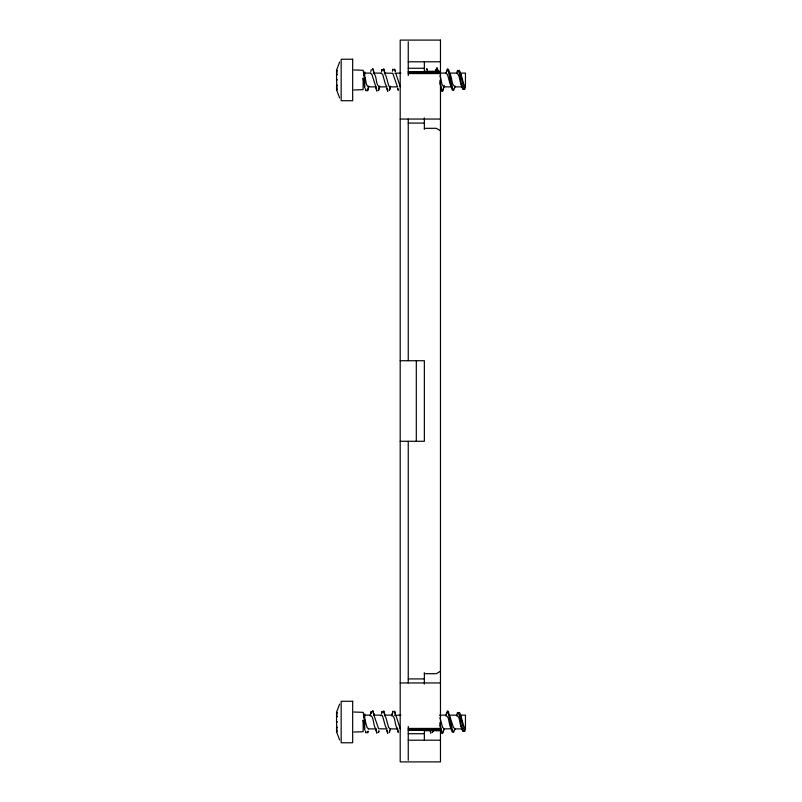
<?xml version="1.0" encoding="UTF-8"?>
<svg xmlns="http://www.w3.org/2000/svg" width="802" height="802" viewBox="0 0 802 802"><rect width="100%" height="100%" fill="white"/><g stroke="black" fill="none" stroke-linecap="round" stroke-linejoin="round"><path stroke-width="1.2" d="M379.296 86.566L378.454 90.596L379.276 87.929M368.419 87.067L367.567 90.867L368.409 88.15M392.158 714.923L393 711.133L392.048 714.191M444.318 85.944L442.493 91.458L441.361 89.172L439.867 80.801M445.992 72.802L447.416 69.012L448.789 72.481L451.596 88.31L452.308 90.155L453.01 90.175M443.195 89.393L443.546 87.849M445.992 714.853L447.416 711.053L448.789 714.532L451.596 730.351L452.308 732.196L453.351 731.584M443.195 731.444L443.546 729.9M370.815 71.508L371.236 69.654M389.752 88.431L389.331 90.295L390.153 87.699L389.381 90.014L389.802 88.761M370.815 713.559L371.236 711.705L370.313 714.632M389.752 730.482L389.331 732.336L390.153 729.75M443.947 729.86L442.493 733.509L441.361 731.223L439.867 722.843M378.875 730.903L378.454 732.637L378.925 731.073M432.849 730.893L432.428 732.627L432.859 731.234M381.702 71.087L382.123 69.353L381.531 71.308M435.676 71.077L436.098 69.353L435.426 71.639M381.702 713.138L382.123 711.404L381.531 713.359M456.488 73.533L457.551 70.335C461.481 74.396 459.787 83.568 462.804 89.072L464.709 89.122L465.32 86.867L463.777 84.17L461.09 74.556L459.947 73.092L465.451 73.092L465.451 86.867M456.488 715.574L457.551 712.387C461.481 716.437 459.787 725.609 462.804 731.123L464.709 731.173L465.32 728.908L463.777 726.221L461.09 716.597L459.947 715.133L465.451 715.133L465.451 728.908M392.579 70.696L393 69.082L392.389 71.067M455.055 87.017L453.601 90.295L452.097 86.736L449.14 71.077L448.408 69.303L447.666 69.323M455.055 729.068L453.601 732.336L452.097 728.787L448.408 711.354L447.666 711.374L446.914 713.289M435.837 70.225L436.098 69.353M371.236 711.705L370.664 713.62M339.617 62.015L336.549 70.225L336.549 74.746L337.361 74.746M339.617 704.066L336.549 712.276L336.549 716.798L337.361 716.798M446.914 71.248L447.295 70.055M337.141 70.386L336.549 75.749L336.549 79.899L337.361 79.899L336.549 80.06L337.03 89.674M337.141 712.427L336.549 717.8L336.549 721.94L337.361 721.94L336.549 722.101L336.92 731.805L336.549 730.812M336.7 70.787L336.84 70.386M336.7 712.838L336.84 712.427M442.854 90.546L442.163 91.498L441.451 90.446L440.037 83.228M442.854 732.597L442.163 733.539L441.451 732.497L440.037 725.269M458.403 71.117L459.155 70.245L460.238 72.03L463.195 85.964L464.709 89.122M368.94 86.215C365.722 87.468 366.073 79.318 364.75 77.082M379.737 86.215C375.186 86.676 377.481 74.786 373.231 73.233M390.534 86.215L389.421 86.716L388.639 85.383L385.942 75.719L384.389 73.092L392.739 73.243L397.411 86.716M444.498 86.215C440.98 87.177 441.561 78.215 439.917 75.719M455.295 86.215C451.115 86.446 452.518 76.36 449.511 73.243M370.043 715.775C374.213 715.635 372.81 725.7 375.827 728.767M380.84 715.775L381.942 715.284L382.734 716.637L385.431 726.301L386.975 728.908L378.624 728.767L373.953 715.284M391.637 715.775C395.807 715.605 394.404 725.63 397.411 728.767M445.611 715.775C449.591 715.474 448.549 725.128 451.005 728.276M456.408 715.775C460.759 715.635 458.934 726.181 462.513 728.908M458.774 712.517L459.516 712.497L460.238 714.081L463.195 728.015L464.709 731.173M440.468 671.274L436.288 673.69L424.358 673.69M364.75 719.133L367.045 727.434L368.559 728.757M392.378 715.133L384.389 715.133L385.942 717.77L388.639 727.434L390.143 728.757M439.917 717.77L442.614 727.434L444.118 728.757M449.511 715.284L453.411 727.434L454.914 728.757M370.424 73.233L371.938 74.586L375.827 86.716M381.221 73.233L382.734 74.586L385.431 84.26L386.975 86.867L378.985 86.867M394.815 73.233L400.89 73.092M445.992 73.233L447.506 74.586L450.203 84.26L451.747 86.867L443.757 86.867M456.789 73.233C460.769 75.619 459.005 83.478 462.513 86.867M394.815 715.284L400.89 715.133M353.872 89.984L363.136 89.664L363.136 78.285L364.75 86.666L364.75 80.01L363.136 70.295L353.872 69.964M353.872 732.036L363.136 731.705L363.136 720.336L364.75 728.707L364.75 722.051L363.136 712.336L353.872 712.016M408.248 61.804L440.468 61.804M408.248 68.27L424.358 68.27M440.468 71.288L424.358 71.288L424.358 61.774M408.248 71.859L440.468 71.859M408.248 72.1L440.468 72.1M364.75 73.092L370.785 73.092M373.592 73.092L381.582 73.092M439.496 73.092L446.353 73.092M449.15 73.092L457.14 73.092M408.248 73.563L440.468 73.563M337.361 85.202L336.549 85.202L336.549 89.724L339.617 97.934M368.188 86.867L376.188 86.867M389.782 86.867L397.772 86.867M454.554 86.867L461.812 86.867M400.198 119.047L440.468 119.047M408.248 123.077L424.358 123.077M424.358 128.31L436.288 128.31L440.468 130.726M400.198 360.72L424.358 360.72L424.358 441.28L400.198 441.28M408.248 678.923L424.358 678.923M400.198 682.953L440.468 682.953M364.75 715.133L370.785 715.133M373.592 715.133L381.582 715.133M439.496 715.133L446.353 715.133M449.15 715.133L457.14 715.133M337.361 727.254L336.549 727.254L336.549 731.775L339.617 739.985M408.248 728.437L440.468 728.437M368.188 728.908L376.188 728.908M389.782 728.908L397.772 728.908M443.757 728.908L451.386 728.767M454.554 728.908L461.812 728.908M408.248 729.9L440.468 729.9M408.248 730.141L440.468 730.141M440.468 730.712L424.358 730.712L424.358 740.226M408.248 733.73L424.358 733.73M408.248 740.196L440.468 740.196M395.175 715.133L396.328 716.617L400.218 728.767M400.218 86.716L395.927 73.734M336.92 89.754L336.549 88.761M373.642 713.409L374.053 714.632L372.8 710.682L373.642 714.011M397.261 729.269L398.233 732.346L397.381 728.126M374.053 72.581L372.8 68.631L373.642 71.959M384.93 72.852L383.677 68.852L384.529 72.421M375.958 88.14L376.89 91.107L376.048 87.548M384.93 714.903L383.677 710.893L384.529 714.462M375.958 730.181L376.89 733.158L376.048 729.599M430.203 731.023L430.864 733.158L430.443 731.685M395.376 71.739L394.564 69.092L394.975 70.706M395.376 713.79L394.564 711.143L395.406 714.943M365.451 89.032L366.013 90.867L365.592 89.253M365.451 731.083L366.013 732.908L365.592 731.304M386.825 88.32L387.767 91.318L386.925 88.009M386.825 730.361L387.767 733.369L386.925 730.051M397.682 88.491L398.233 90.305L397.802 88.451M363.647 73.944L364.178 75.909M363.647 715.986L364.178 717.96M462.834 88.07L463.165 89.283M462.834 730.121L463.165 731.334M438.393 71.739L436.94 67.909L436.499 68.28L437.26 68.15L438.293 71.729M363.136 78.285L364.75 88.05M363.136 720.336L364.75 730.091M424.358 117.914L424.358 129.333M424.358 672.667L424.358 684.086M416.308 360.72L416.308 441.28M408.248 41.714L408.248 75.548M408.248 119.047L408.248 360.72M408.248 441.28L408.248 682.953M408.248 726.452L408.248 760.286M364.75 71.909L364.75 77.994M364.75 713.95L364.75 720.036M367.988 731.294L367.567 732.908L368.058 731.324M440.468 40.1L400.198 40.1L400.198 761.9L440.468 761.9L440.468 40.1M352.669 59.228L341.161 59.228L341.161 100.721L352.669 100.721L352.669 59.228M352.669 701.279L341.161 701.279L341.161 742.772L352.669 742.772L352.669 701.279M427.195 69.985L426.784 68.641L427.215 70.055"/></g></svg>
